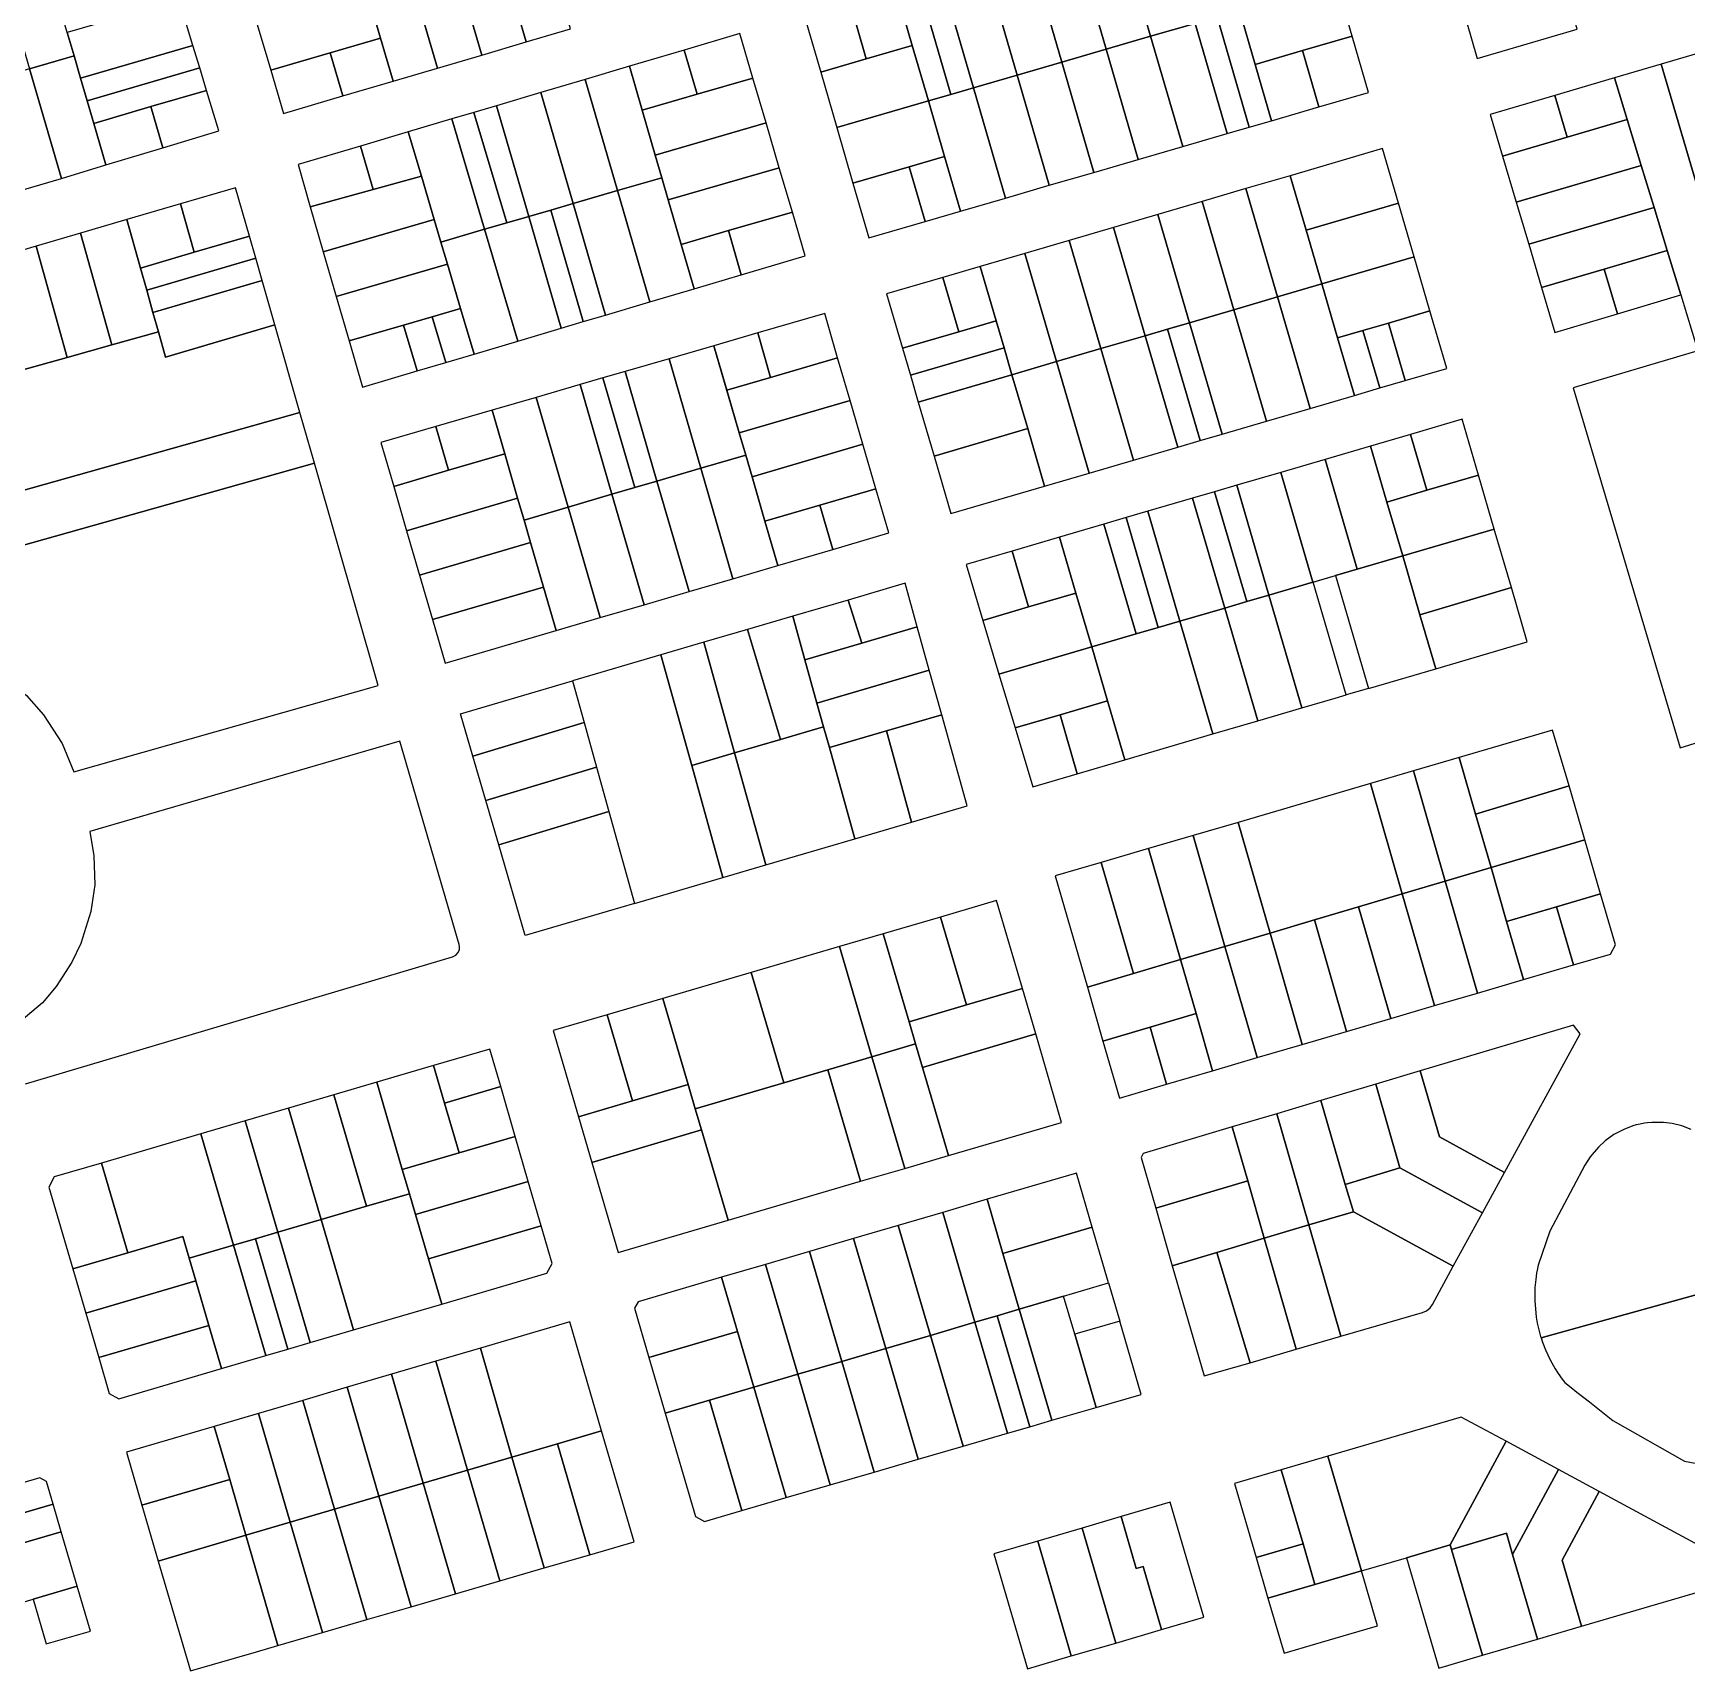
# Model space of a CAD drawing. Header units: metres. Extents: x 263639 to 269142, y 7370519 to 7372711.
# Drawn here: x 265420 to 265922, y 7370521 to 7371017 of the extents above; entities that cross this region are included whole.
import ezdxf

# ---------------------------------------------------------------- set-up
doc = ezdxf.new("R2010")
doc.units = ezdxf.units.M
doc.layers.add('LOTE', color=7, linetype='Continuous')

msp = doc.modelspace()

# ---------------------------------------------------------------- linework, layer by layer
at = {"layer": 'LOTE', "color": 7}
for points in [[(265583.26, 7371017.91), (265573.5, 7371051.22), (265566.78, 7371049.25), (265560.06, 7371047.28), (265569.83, 7371013.96), (265583.26, 7371017.91)], [(265749.22, 7371049.36), (265759.02, 7371015.67), (265772.47, 7371019.58), (265762.67, 7371053.27), (265749.22, 7371049.36)], [(265569.83, 7371013.96), (265560.06, 7371047.28), (265546.63, 7371043.34), (265556.4, 7371010.01), (265569.83, 7371013.96)], [(265735.78, 7371045.45), (265745.58, 7371011.76), (265759.02, 7371015.67), (265749.22, 7371049.36), (265735.78, 7371045.45)], [(265409.4, 7371039.78), (265419.32, 7371005.81), (265432.85, 7371009.76), (265430.79, 7371016.8), (265426.83, 7371030.38), (265422.92, 7371043.74), (265409.4, 7371039.78)], [(265556.4, 7371010.01), (265546.63, 7371043.34), (265539.91, 7371041.38), (265533.19, 7371039.41), (265542.97, 7371006.06), (265556.4, 7371010.01)], [(265708.82, 7371037.61), (265718.62, 7371003.92), (265732.14, 7371007.85), (265722.34, 7371041.54), (265708.82, 7371037.61)], [(265722.34, 7371041.54), (265732.14, 7371007.85), (265745.58, 7371011.76), (265735.78, 7371045.45), (265722.34, 7371041.54)], [(265938.14, 7370924.39), (266063.7, 7370961.42), (266039.27, 7371044.2), (265913.7, 7371007.23), (265938.14, 7370924.39)], [(265542.97, 7371006.06), (265533.19, 7371039.41), (265526.48, 7371037.44), (265519.76, 7371035.47), (265521.64, 7371029.05), (265525.71, 7371015.16), (265529.53, 7371002.11), (265542.97, 7371006.06)], [(265695.59, 7371033.76), (265705.39, 7371000.07), (265718.62, 7371003.92), (265708.82, 7371037.61), (265695.59, 7371033.76)], [(265681.9, 7371029.78), (265686.81, 7371012.89), (265691.7, 7370996.09), (265698.51, 7370998.07), (265688.71, 7371031.76), (265681.9, 7371029.78)], [(265688.71, 7371031.76), (265698.51, 7370998.07), (265705.39, 7371000.07), (265695.59, 7371033.76), (265688.71, 7371031.76)], [(265815.31, 7371032.03), (265785.91, 7371023.48), (265790.66, 7371007.16), (265805.06, 7371011.35), (265820.05, 7371015.71), (265815.31, 7371032.03)], [(265883.47, 7371034.31), (265853.19, 7371025.44), (265858, 7371009), (265888.3, 7371017.81), (265883.47, 7371034.31)], [(265464.69, 7371026.71), (265430.79, 7371016.8), (265432.85, 7371009.76), (265434.83, 7371002.98), (265468.88, 7371012.92), (265464.69, 7371026.71)], [(265492.42, 7371005.4), (265510.41, 7371010.67), (265525.71, 7371015.16), (265521.64, 7371029.05), (265488.35, 7371019.3), (265492.42, 7371005.4)], [(265667.95, 7371025.72), (265672.86, 7371008.83), (265686.81, 7371012.89), (265681.9, 7371029.78), (265667.95, 7371025.72)], [(265654.16, 7371021.71), (265659.07, 7371004.82), (265672.86, 7371008.83), (265667.95, 7371025.72), (265654.16, 7371021.71)], [(265788.89, 7370988.16), (265779.19, 7371021.53), (265772.47, 7371019.58), (265782.17, 7370986.21), (265788.89, 7370988.16)], [(265795.61, 7370990.11), (265790.66, 7371007.16), (265785.91, 7371023.48), (265779.19, 7371021.53), (265788.89, 7370988.16), (265795.61, 7370990.11)], [(265617.74, 7371011.52), (265621.63, 7370998.13), (265638.51, 7371003.04), (265634.54, 7371016.5), (265617.74, 7371011.52)], [(265782.17, 7370986.21), (265772.47, 7371019.58), (265759.02, 7371015.67), (265768.73, 7370982.3), (265782.17, 7370986.21)], [(265468.88, 7371012.92), (265434.83, 7371002.98), (265436.82, 7370996.17), (265470.94, 7371006.14), (265468.88, 7371012.92)], [(265529.53, 7371002.11), (265525.71, 7371015.16), (265510.41, 7371010.67), (265514.24, 7370997.61), (265529.53, 7371002.11)], [(265601.11, 7371006.59), (265604.98, 7370993.29), (265621.63, 7370998.13), (265617.74, 7371011.52), (265601.11, 7371006.59)], [(265663.96, 7370988.02), (265691.7, 7370996.09), (265686.81, 7371012.89), (265672.86, 7371008.83), (265659.07, 7371004.82), (265663.96, 7370988.02)], [(265755.28, 7370978.39), (265745.58, 7371011.76), (265732.14, 7371007.85), (265741.84, 7370974.48), (265755.28, 7370978.39)], [(265768.73, 7370982.3), (265759.02, 7371015.67), (265745.58, 7371011.76), (265755.28, 7370978.39), (265768.73, 7370982.3)], [(265810.02, 7370994.3), (265805.06, 7371011.35), (265790.66, 7371007.16), (265795.61, 7370990.11), (265810.02, 7370994.3)], [(265820.05, 7371015.71), (265805.06, 7371011.35), (265810.02, 7370994.3), (265825.01, 7370998.66), (265820.05, 7371015.71)], [(265429.01, 7370972.66), (265419.32, 7371005.81), (265406.23, 7371001.98), (265415.94, 7370968.73), (265429.01, 7370972.66)], [(265442.5, 7370976.72), (265438.82, 7370989.32), (265436.82, 7370996.17), (265434.83, 7371002.98), (265432.85, 7371009.76), (265419.32, 7371005.81), (265429.01, 7370972.66), (265442.5, 7370976.72)], [(265470.94, 7371006.14), (265436.82, 7370996.17), (265438.82, 7370989.32), (265456.15, 7370994.38), (265473.02, 7370999.31), (265470.94, 7371006.14)], [(265514.24, 7370997.61), (265510.41, 7371010.67), (265492.42, 7371005.4), (265496.26, 7370992.32), (265514.24, 7370997.61)], [(265587.69, 7371002.61), (265597.48, 7370968.93), (265610.92, 7370972.83), (265608.94, 7370979.67), (265604.98, 7370993.29), (265601.11, 7371006.59), (265587.69, 7371002.61)], [(265741.84, 7370974.48), (265732.14, 7371007.85), (265718.62, 7371003.92), (265728.32, 7370970.55), (265741.84, 7370974.48)], [(265899.6, 7371003.07), (265903.45, 7370990.45), (265907.68, 7370976.59), (265911.57, 7370963.83), (265915.55, 7370950.78), (265919.65, 7370937.36), (265924.8, 7370920.46), (265938.14, 7370924.39), (265913.7, 7371007.23), (265899.6, 7371003.07)], [(265574.26, 7370998.63), (265584.03, 7370965.02), (265597.48, 7370968.93), (265587.69, 7371002.61), (265574.26, 7370998.63)], [(265638.51, 7371003.04), (265621.63, 7370998.13), (265604.98, 7370993.29), (265608.94, 7370979.67), (265642.52, 7370989.43), (265638.51, 7371003.04)], [(265728.32, 7370970.55), (265718.62, 7371003.92), (265705.39, 7371000.07), (265715.1, 7370966.7), (265728.32, 7370970.55)], [(265899.6, 7371003.07), (265881.45, 7370997.73), (265885.21, 7370985.1), (265903.45, 7370990.45), (265899.6, 7371003.07)], [(265473.02, 7370999.31), (265456.15, 7370994.38), (265459.79, 7370981.92), (265476.75, 7370987.02), (265473.02, 7370999.31)], [(265560.84, 7370994.66), (265570.59, 7370961.11), (265577.31, 7370963.07), (265584.03, 7370965.02), (265574.26, 7370998.63), (265560.84, 7370994.66)], [(265668.84, 7370971.22), (265685.88, 7370976.17), (265696.59, 7370979.28), (265696.59, 7370979.28), (265691.7, 7370996.09), (265663.96, 7370988.02), (265668.84, 7370971.22)], [(265715.1, 7370966.7), (265705.39, 7371000.07), (265698.51, 7370998.07), (265691.7, 7370996.09), (265696.59, 7370979.28), (265701.4, 7370962.72), (265715.1, 7370966.7)], [(265885.21, 7370985.1), (265881.45, 7370997.73), (265861.88, 7370991.97), (265865.64, 7370979.35), (265885.21, 7370985.1)], [(265459.79, 7370981.92), (265456.15, 7370994.38), (265438.82, 7370989.32), (265442.5, 7370976.72), (265459.79, 7370981.92)], [(265547.28, 7370990.64), (265557.2, 7370957.22), (265563.92, 7370959.17), (265553.99, 7370992.62), (265547.28, 7370990.64)], [(265553.99, 7370992.62), (265563.92, 7370959.17), (265570.59, 7370961.11), (265560.84, 7370994.66), (265553.99, 7370992.62)], [(265519.59, 7370982.43), (265523.49, 7370969.31), (265538.08, 7370973.32), (265534.1, 7370986.73), (265519.59, 7370982.43)], [(265534.1, 7370986.73), (265538.08, 7370973.32), (265541.97, 7370960.21), (265544, 7370953.38), (265557.2, 7370957.22), (265547.28, 7370990.64), (265534.1, 7370986.73)], [(265642.52, 7370989.43), (265608.94, 7370979.67), (265610.92, 7370972.83), (265612.88, 7370966.11), (265646.51, 7370975.88), (265642.52, 7370989.43)], [(265903.45, 7370990.45), (265885.21, 7370985.1), (265865.64, 7370979.35), (265869.77, 7370965.47), (265907.68, 7370976.59), (265903.45, 7370990.45)], [(265500.71, 7370976.84), (265504.42, 7370964.06), (265523.49, 7370969.31), (265519.59, 7370982.43), (265500.71, 7370976.84)], [(265801.31, 7370973.47), (265806.13, 7370956.99), (265834.08, 7370965.16), (265829.25, 7370981.65), (265801.31, 7370973.47)], [(265646.51, 7370975.88), (265612.88, 7370966.11), (265616.78, 7370952.67), (265631.12, 7370956.84), (265650.47, 7370962.46), (265646.51, 7370975.88)], [(265690.69, 7370959.6), (265685.88, 7370976.17), (265668.84, 7370971.22), (265673.66, 7370954.65), (265690.69, 7370959.6)], [(265701.4, 7370962.72), (265696.59, 7370979.28), (265685.88, 7370976.17), (265690.69, 7370959.6), (265701.4, 7370962.72)], [(265907.68, 7370976.59), (265869.77, 7370965.47), (265873.57, 7370952.68), (265911.57, 7370963.83), (265907.68, 7370976.59)], [(265508.37, 7370950.44), (265541.97, 7370960.21), (265538.08, 7370973.32), (265523.49, 7370969.31), (265504.42, 7370964.06), (265508.37, 7370950.44)], [(265620.69, 7370939.23), (265616.78, 7370952.67), (265612.88, 7370966.11), (265610.92, 7370972.83), (265597.48, 7370968.93), (265607.27, 7370935.24), (265620.69, 7370939.23)], [(265787.87, 7370969.54), (265797.47, 7370936.74), (265810.91, 7370940.67), (265806.13, 7370956.99), (265801.31, 7370973.47), (265787.87, 7370969.54)], [(265465.13, 7370964.93), (265469.26, 7370950.28), (265485.98, 7370955.18), (265481.78, 7370969.81), (265465.13, 7370964.93)], [(265607.27, 7370935.24), (265597.48, 7370968.93), (265584.03, 7370965.02), (265593.85, 7370931.26), (265607.27, 7370935.24)], [(265774.67, 7370965.68), (265784.27, 7370932.88), (265797.47, 7370936.74), (265787.87, 7370969.54), (265774.67, 7370965.68)], [(265448.82, 7370960.15), (265452.95, 7370945.5), (265469.26, 7370950.28), (265465.13, 7370964.93), (265448.82, 7370960.15)], [(265580.43, 7370927.27), (265570.59, 7370961.11), (265563.92, 7370959.17), (265557.2, 7370957.22), (265567.25, 7370923.36), (265580.43, 7370927.27)], [(265587.14, 7370929.27), (265577.31, 7370963.07), (265570.59, 7370961.11), (265580.43, 7370927.27), (265587.14, 7370929.27)], [(265593.85, 7370931.26), (265584.03, 7370965.02), (265577.31, 7370963.07), (265587.14, 7370929.27), (265593.85, 7370931.26)], [(265650.47, 7370962.46), (265631.12, 7370956.84), (265635, 7370943.48), (265654.37, 7370949.23), (265650.47, 7370962.46)], [(265747.8, 7370957.82), (265757.4, 7370925.01), (265764.12, 7370926.98), (265770.83, 7370928.94), (265761.23, 7370961.75), (265747.8, 7370957.82)], [(265761.23, 7370961.75), (265770.83, 7370928.94), (265784.27, 7370932.88), (265774.67, 7370965.68), (265761.23, 7370961.75)], [(265834.08, 7370965.16), (265806.13, 7370956.99), (265810.91, 7370940.67), (265838.85, 7370948.85), (265834.08, 7370965.16)], [(265911.57, 7370963.83), (265873.57, 7370952.68), (265877.46, 7370939.61), (265896.48, 7370945.19), (265915.55, 7370950.78), (265911.57, 7370963.83)], [(265421.33, 7370952.1), (265430.81, 7370918.42), (265444.29, 7370922.22), (265434.76, 7370956.03), (265421.33, 7370952.1)], [(265434.76, 7370956.03), (265444.29, 7370922.22), (265458.39, 7370926.19), (265456.74, 7370932.02), (265454.85, 7370938.76), (265452.95, 7370945.5), (265448.82, 7370960.15), (265434.76, 7370956.03)], [(265512.31, 7370936.88), (265545.99, 7370946.67), (265544, 7370953.38), (265541.97, 7370960.21), (265508.37, 7370950.44), (265512.31, 7370936.88)], [(265567.25, 7370923.36), (265557.2, 7370957.22), (265544, 7370953.38), (265545.99, 7370946.67), (265549.97, 7370933.26), (265554.07, 7370919.45), (265567.25, 7370923.36)], [(265635, 7370943.48), (265631.12, 7370956.84), (265616.78, 7370952.67), (265620.69, 7370939.23), (265635, 7370943.48)], [(265734.36, 7370953.88), (265743.96, 7370921.08), (265757.4, 7370925.01), (265747.8, 7370957.82), (265734.36, 7370953.88)], [(265407.89, 7370948.16), (265417.34, 7370914.63), (265430.81, 7370918.42), (265421.33, 7370952.1), (265407.89, 7370948.16)], [(265485.98, 7370955.18), (265469.26, 7370950.28), (265452.95, 7370945.5), (265454.85, 7370938.76), (265487.91, 7370948.45), (265485.98, 7370955.18)], [(265720.93, 7370949.95), (265730.52, 7370917.15), (265743.96, 7370921.08), (265734.36, 7370953.88), (265720.93, 7370949.95)], [(265915.55, 7370950.78), (265896.48, 7370945.19), (265900.51, 7370931.64), (265919.65, 7370937.36), (265915.55, 7370950.78)], [(265487.91, 7370948.45), (265454.85, 7370938.76), (265456.74, 7370932.02), (265489.84, 7370941.72), (265487.91, 7370948.45)], [(265516.21, 7370923.44), (265532.69, 7370928.23), (265541.33, 7370930.74), (265549.97, 7370933.26), (265545.99, 7370946.67), (265512.31, 7370936.88), (265516.21, 7370923.44)], [(265696.07, 7370942.68), (265700.89, 7370926.19), (265712.24, 7370929.51), (265707.41, 7370946), (265696.07, 7370942.68)], [(265707.41, 7370946), (265712.24, 7370929.51), (265714.62, 7370921.35), (265717.01, 7370913.19), (265730.52, 7370917.15), (265720.93, 7370949.95), (265707.41, 7370946)], [(265838.85, 7370948.85), (265810.91, 7370940.67), (265815.68, 7370924.36), (265823.36, 7370926.6), (265831.04, 7370928.85), (265843.63, 7370932.53), (265838.85, 7370948.85)], [(265489.84, 7370941.72), (265456.74, 7370932.02), (265458.39, 7370926.19), (265460.54, 7370918.55), (265493.69, 7370928.26), (265489.84, 7370941.72)], [(265679.03, 7370937.69), (265683.85, 7370921.21), (265700.89, 7370926.19), (265696.07, 7370942.68), (265679.03, 7370937.69)], [(265820.79, 7370906.92), (265815.68, 7370924.36), (265810.91, 7370940.67), (265797.47, 7370936.74), (265807.35, 7370902.99), (265820.79, 7370906.92)], [(265896.48, 7370945.19), (265877.46, 7370939.61), (265881.52, 7370925.98), (265900.51, 7370931.64), (265896.48, 7370945.19)], [(265807.35, 7370902.99), (265797.47, 7370936.74), (265784.27, 7370932.88), (265794.15, 7370899.12), (265807.35, 7370902.99)], [(265545.44, 7370916.89), (265541.33, 7370930.74), (265532.69, 7370928.23), (265536.82, 7370914.33), (265545.44, 7370916.89)], [(265554.07, 7370919.45), (265549.97, 7370933.26), (265541.33, 7370930.74), (265545.44, 7370916.89), (265554.07, 7370919.45)], [(265660.27, 7370931.72), (265639.98, 7370925.83), (265643.89, 7370912.36), (265664.19, 7370918.31), (265660.27, 7370931.72)], [(265794.15, 7370899.12), (265784.27, 7370932.88), (265770.83, 7370928.94), (265780.71, 7370895.19), (265794.15, 7370899.12)], [(265843.63, 7370932.53), (265831.04, 7370928.85), (265836.14, 7370911.41), (265848.73, 7370915.1), (265843.63, 7370932.53)], [(265367, 7370863.95), (265501.29, 7370901.79), (265493.69, 7370928.26), (265460.54, 7370918.55), (265458.39, 7370926.19), (265444.29, 7370922.22), (265430.81, 7370918.42), (265417.34, 7370914.63), (265403.86, 7370910.83), (265390.07, 7370906.94), (265392.08, 7370899.81), (265359.08, 7370890.51), (265367, 7370863.95)], [(265536.82, 7370914.33), (265532.69, 7370928.23), (265516.21, 7370923.44), (265520.28, 7370909.42), (265536.82, 7370914.33)], [(265626.71, 7370921.97), (265630.63, 7370908.48), (265643.89, 7370912.36), (265639.98, 7370925.83), (265626.71, 7370921.97)], [(265686.24, 7370913.05), (265714.62, 7370921.35), (265712.24, 7370929.51), (265700.89, 7370926.19), (265683.85, 7370921.21), (265686.24, 7370913.05)], [(265773.99, 7370893.23), (265764.12, 7370926.98), (265757.4, 7370925.01), (265767.27, 7370891.26), (265773.99, 7370893.23)], [(265780.71, 7370895.19), (265770.83, 7370928.94), (265764.12, 7370926.98), (265773.99, 7370893.23), (265780.71, 7370895.19)], [(265828.46, 7370909.17), (265823.36, 7370926.6), (265815.68, 7370924.36), (265820.79, 7370906.92), (265828.46, 7370909.17)], [(265836.14, 7370911.41), (265831.04, 7370928.85), (265823.36, 7370926.6), (265828.46, 7370909.17), (265836.14, 7370911.41)], [(265613.12, 7370918.02), (265622.75, 7370884.88), (265636.34, 7370888.86), (265634.39, 7370895.55), (265626.71, 7370921.97), (265613.12, 7370918.02)], [(265688.63, 7370904.89), (265717.01, 7370913.19), (265714.62, 7370921.35), (265686.24, 7370913.05), (265688.63, 7370904.89)], [(265753.84, 7370887.33), (265743.96, 7370921.08), (265730.52, 7370917.15), (265740.4, 7370883.4), (265753.84, 7370887.33)], [(265767.27, 7370891.26), (265757.4, 7370925.01), (265743.96, 7370921.08), (265753.84, 7370887.33), (265767.27, 7370891.26)], [(265599.8, 7370914.15), (265609.44, 7370880.98), (265622.75, 7370884.88), (265613.12, 7370918.02), (265599.8, 7370914.15)], [(265664.19, 7370918.31), (265643.89, 7370912.36), (265630.63, 7370908.48), (265634.39, 7370895.55), (265667.98, 7370905.4), (265664.19, 7370918.31)], [(265740.4, 7370883.4), (265730.52, 7370917.15), (265717.01, 7370913.19), (265721.78, 7370896.88), (265726.89, 7370879.44), (265740.4, 7370883.4)], [(265924.8, 7370920.46), (265887.06, 7370909.2), (265919.49, 7370800.2), (265957.85, 7370812.14), (265924.8, 7370920.46)], [(265586.16, 7370910.18), (265595.81, 7370876.98), (265602.74, 7370879.01), (265593.09, 7370912.2), (265586.16, 7370910.18)], [(265593.09, 7370912.2), (265602.74, 7370879.01), (265609.44, 7370880.98), (265599.8, 7370914.15), (265593.09, 7370912.2)], [(265693.4, 7370888.57), (265721.78, 7370896.88), (265717.01, 7370913.19), (265688.63, 7370904.89), (265693.4, 7370888.57)], [(265559.5, 7370902.44), (265563.34, 7370889.23), (265567.24, 7370875.79), (265569.17, 7370869.17), (265582.51, 7370873.09), (265572.85, 7370906.32), (265559.5, 7370902.44)], [(265572.85, 7370906.32), (265582.51, 7370873.09), (265595.81, 7370876.98), (265586.16, 7370910.18), (265572.85, 7370906.32)], [(265371.58, 7370848.61), (265505.7, 7370886.41), (265501.29, 7370901.79), (265367, 7370863.95), (265371.58, 7370848.61)], [(265542.49, 7370897.49), (265546.34, 7370884.25), (265563.34, 7370889.23), (265559.5, 7370902.44), (265542.49, 7370897.49)], [(265667.98, 7370905.4), (265634.39, 7370895.55), (265636.34, 7370888.86), (265638.25, 7370882.26), (265671.87, 7370892.11), (265667.98, 7370905.4)], [(265525.83, 7370892.65), (265529.69, 7370879.37), (265546.34, 7370884.25), (265542.49, 7370897.49), (265525.83, 7370892.65)], [(265726.89, 7370879.44), (265721.78, 7370896.88), (265693.4, 7370888.57), (265698.51, 7370871.14), (265726.89, 7370879.44)], [(265837.76, 7370895.12), (265842.72, 7370878.18), (265858.37, 7370882.76), (265853.41, 7370899.7), (265837.76, 7370895.12)], [(265671.87, 7370892.11), (265638.25, 7370882.26), (265642.16, 7370868.82), (265658.81, 7370873.7), (265675.81, 7370878.68), (265671.87, 7370892.11)], [(265811.88, 7370887.55), (265821.61, 7370854.29), (265835.4, 7370858.32), (265830.63, 7370874.64), (265825.67, 7370891.58), (265811.88, 7370887.55)], [(265825.67, 7370891.58), (265830.63, 7370874.64), (265842.72, 7370878.18), (265837.76, 7370895.12), (265825.67, 7370891.58)], [(265505.7, 7370886.41), (265371.58, 7370848.61), (265376.62, 7370831.69), (265383.95, 7370831.62), (265390.99, 7370830.61), (265398.38, 7370828.53), (265405.75, 7370825.28), (265412.03, 7370821.4), (265418.45, 7370816.05), (265423.6, 7370810.14), (265429.21, 7370801.51), (265432.77, 7370792.89), (265525, 7370819.1), (265505.7, 7370886.41)], [(265533.59, 7370865.93), (265567.24, 7370875.79), (265563.34, 7370889.23), (265546.34, 7370884.25), (265529.69, 7370879.37), (265533.59, 7370865.93)], [(265646.06, 7370855.39), (265642.16, 7370868.82), (265638.25, 7370882.26), (265636.34, 7370888.86), (265622.75, 7370884.88), (265632.48, 7370851.41), (265646.06, 7370855.39)], [(265798.44, 7370883.61), (265808.18, 7370850.35), (265815.02, 7370852.36), (265821.61, 7370854.29), (265811.88, 7370887.55), (265798.44, 7370883.61)], [(265619.17, 7370847.51), (265609.44, 7370880.98), (265602.74, 7370879.01), (265595.81, 7370876.98), (265605.54, 7370843.52), (265619.17, 7370847.51)], [(265632.48, 7370851.41), (265622.75, 7370884.88), (265609.44, 7370880.98), (265619.17, 7370847.51), (265632.48, 7370851.41)], [(265785.13, 7370879.72), (265794.86, 7370846.46), (265808.18, 7370850.35), (265798.44, 7370883.61), (265785.13, 7370879.72)], [(265858.37, 7370882.76), (265842.72, 7370878.18), (265830.63, 7370874.64), (265835.4, 7370858.32), (265863.15, 7370866.44), (265858.37, 7370882.76)], [(265537.5, 7370852.49), (265571.15, 7370862.35), (265569.17, 7370869.17), (265567.24, 7370875.79), (265533.59, 7370865.93), (265537.5, 7370852.49)], [(265605.54, 7370843.52), (265595.81, 7370876.98), (265582.51, 7370873.09), (265592.24, 7370839.62), (265605.54, 7370843.52)], [(265675.81, 7370878.68), (265658.81, 7370873.7), (265662.71, 7370860.27), (265679.74, 7370865.26), (265675.81, 7370878.68)], [(265758.17, 7370871.82), (265767.9, 7370838.57), (265781.48, 7370842.54), (265771.74, 7370875.8), (265758.17, 7370871.82)], [(265771.74, 7370875.8), (265781.48, 7370842.54), (265788.15, 7370844.49), (265778.41, 7370877.75), (265771.74, 7370875.8)], [(265778.41, 7370877.75), (265788.15, 7370844.49), (265794.86, 7370846.46), (265785.13, 7370879.72), (265778.41, 7370877.75)], [(265592.24, 7370839.62), (265582.51, 7370873.09), (265569.17, 7370869.17), (265571.15, 7370862.35), (265575.06, 7370848.9), (265578.89, 7370835.71), (265592.24, 7370839.62)], [(265662.71, 7370860.27), (265658.81, 7370873.7), (265642.16, 7370868.82), (265646.06, 7370855.39), (265662.71, 7370860.27)], [(265751.58, 7370869.9), (265761.31, 7370836.64), (265767.9, 7370838.57), (265758.17, 7370871.82), (265751.58, 7370869.9)], [(265731.45, 7370864.01), (265736.41, 7370847.06), (265741.19, 7370830.75), (265754.59, 7370834.67), (265744.86, 7370867.93), (265731.45, 7370864.01)], [(265744.86, 7370867.93), (265754.59, 7370834.67), (265761.31, 7370836.64), (265751.58, 7370869.9), (265744.86, 7370867.93)], [(265863.15, 7370866.44), (265835.4, 7370858.32), (265840.63, 7370840.46), (265868.32, 7370848.78), (265863.15, 7370866.44)], [(265541.41, 7370839.04), (265575.06, 7370848.9), (265571.15, 7370862.35), (265537.5, 7370852.49), (265541.41, 7370839.04)], [(265717.06, 7370859.79), (265722.02, 7370842.85), (265736.41, 7370847.06), (265731.45, 7370864.01), (265717.06, 7370859.79)], [(265703.09, 7370855.7), (265708.17, 7370838.8), (265722.02, 7370842.85), (265717.06, 7370859.79), (265703.09, 7370855.7)], [(265845.4, 7370824.15), (265840.63, 7370840.46), (265835.4, 7370858.32), (265821.61, 7370854.29), (265815.02, 7370852.36), (265825.02, 7370818.18), (265845.4, 7370824.15)], [(265818.3, 7370816.22), (265808.3, 7370850.39), (265815.02, 7370852.36), (265825.02, 7370818.18), (265818.3, 7370816.22), (265818.3, 7370816.22)], [(265578.89, 7370835.71), (265575.06, 7370848.9), (265541.41, 7370839.04), (265545.24, 7370825.85), (265578.89, 7370835.71)], [(265667.34, 7370844.95), (265671.48, 7370831.93), (265688.32, 7370836.87), (265684.66, 7370850.03), (265667.34, 7370844.95)], [(265713.07, 7370822.51), (265741.19, 7370830.75), (265736.41, 7370847.06), (265722.02, 7370842.85), (265708.17, 7370838.8), (265713.07, 7370822.51)], [(265804.87, 7370812.28), (265794.86, 7370846.46), (265788.15, 7370844.49), (265781.48, 7370842.54), (265791.48, 7370808.37), (265804.87, 7370812.28)], [(265804.87, 7370812.28), (265804.87, 7370812.28), (265814.94, 7370815.23), (265818.3, 7370816.22), (265808.3, 7370850.39), (265808.18, 7370850.35), (265808.18, 7370850.35), (265808.18, 7370850.35), (265794.86, 7370846.46), (265794.86, 7370846.46), (265794.86, 7370846.46), (265804.87, 7370812.28)], [(265868.32, 7370848.78), (265840.63, 7370840.46), (265845.4, 7370824.15), (265873.15, 7370832.27), (265868.32, 7370848.78)], [(265650.62, 7370840.05), (265654.28, 7370826.89), (265671.48, 7370831.93), (265667.34, 7370844.95), (265650.62, 7370840.05)], [(265791.48, 7370808.37), (265781.48, 7370842.54), (265767.9, 7370838.57), (265777.9, 7370804.39), (265791.48, 7370808.37)], [(265623.68, 7370832.16), (265632.99, 7370798.66), (265646.92, 7370802.75), (265636.86, 7370836.02), (265623.68, 7370832.16)], [(265636.86, 7370836.02), (265646.92, 7370802.75), (265659.93, 7370806.56), (265657.94, 7370813.74), (265654.28, 7370826.89), (265650.62, 7370840.05), (265636.86, 7370836.02)], [(265688.32, 7370836.87), (265671.48, 7370831.93), (265654.28, 7370826.89), (265657.94, 7370813.74), (265691.97, 7370823.72), (265688.32, 7370836.87)], [(265777.9, 7370804.39), (265767.9, 7370838.57), (265761.31, 7370836.64), (265754.59, 7370834.67), (265741.19, 7370830.75), (265745.96, 7370814.43), (265751.19, 7370796.57), (265777.9, 7370804.39)], [(265610.66, 7370828.35), (265619.98, 7370794.85), (265632.99, 7370798.66), (265623.68, 7370832.16), (265610.66, 7370828.35)], [(265717.96, 7370806.23), (265731.57, 7370810.22), (265745.96, 7370814.43), (265741.19, 7370830.75), (265713.07, 7370822.51), (265717.96, 7370806.23)], [(265583.86, 7370820.49), (265587.37, 7370807.87), (265591.13, 7370794.38), (265594.88, 7370780.89), (265602.61, 7370753.08), (265629.41, 7370760.94), (265619.98, 7370794.85), (265610.66, 7370828.35), (265583.86, 7370820.49)], [(265549.89, 7370810.54), (265583.86, 7370820.49), (265587.37, 7370807.87), (265553.65, 7370797.71), (265549.89, 7370810.54)], [(265691.97, 7370823.72), (265657.94, 7370813.74), (265659.93, 7370806.56), (265661.69, 7370800.25), (265678.95, 7370805.31), (265695.73, 7370810.23), (265691.97, 7370823.72)], [(265751.19, 7370796.57), (265745.96, 7370814.43), (265731.57, 7370810.22), (265736.8, 7370792.36), (265751.19, 7370796.57)], [(265553.65, 7370797.71), (265587.37, 7370807.87), (265591.13, 7370794.38), (265557.58, 7370784.28), (265553.65, 7370797.71)], [(265669.36, 7370772.65), (265661.69, 7370800.25), (265659.93, 7370806.56), (265646.92, 7370802.75), (265632.99, 7370798.66), (265642.42, 7370764.76), (265669.36, 7370772.65)], [(265695.73, 7370810.23), (265678.95, 7370805.31), (265686.62, 7370777.72), (265703.4, 7370782.63), (265695.73, 7370810.23)], [(265736.8, 7370792.36), (265731.57, 7370810.22), (265717.96, 7370806.23), (265723.31, 7370788.41), (265736.8, 7370792.36)], [(265852.54, 7370797.26), (265857.48, 7370780.15), (265885.78, 7370788.64), (265880.82, 7370805.55), (265852.54, 7370797.26)], [(265686.62, 7370777.72), (265678.95, 7370805.31), (265661.69, 7370800.25), (265669.36, 7370772.65), (265686.62, 7370777.72)], [(265642.42, 7370764.76), (265632.99, 7370798.66), (265619.98, 7370794.85), (265629.41, 7370760.94), (265642.42, 7370764.76)], [(265838.62, 7370793.18), (265848.26, 7370759.8), (265862.17, 7370763.92), (265857.48, 7370780.15), (265852.54, 7370797.26), (265838.62, 7370793.18)], [(265557.58, 7370784.28), (265591.13, 7370794.38), (265594.88, 7370780.89), (265561.52, 7370770.84), (265557.58, 7370784.28)], [(265825.63, 7370789.38), (265835.28, 7370755.96), (265848.26, 7370759.8), (265838.62, 7370793.18), (265825.63, 7370789.38)], [(265785.52, 7370777.63), (265795.21, 7370744.09), (265808.63, 7370748.06), (265822.05, 7370752.04), (265835.28, 7370755.96), (265825.63, 7370789.38), (265785.52, 7370777.63)], [(265885.78, 7370788.64), (265857.48, 7370780.15), (265862.17, 7370763.92), (265890.56, 7370772.33), (265885.78, 7370788.64)], [(265561.52, 7370770.84), (265594.88, 7370780.89), (265602.61, 7370753.08), (265569.56, 7370743.39), (265561.52, 7370770.84)], [(265771.86, 7370773.62), (265781.55, 7370740.04), (265795.21, 7370744.09), (265785.52, 7370777.63), (265771.86, 7370773.62)], [(265758.37, 7370769.67), (265768.08, 7370736.06), (265781.55, 7370740.04), (265771.86, 7370773.62), (265758.37, 7370769.67)], [(265890.56, 7370772.33), (265862.17, 7370763.92), (265866.88, 7370747.59), (265882, 7370752.06), (265895.34, 7370756.01), (265890.56, 7370772.33)], [(265730.12, 7370761.39), (265739.85, 7370727.69), (265753.79, 7370731.82), (265744.07, 7370765.48), (265730.12, 7370761.39)], [(265744.07, 7370765.48), (265753.79, 7370731.82), (265768.08, 7370736.06), (265758.37, 7370769.67), (265744.07, 7370765.48)], [(265871.96, 7370730.01), (265866.88, 7370747.59), (265862.17, 7370763.92), (265848.26, 7370759.8), (265858.04, 7370725.93), (265871.96, 7370730.01)], [(265845.05, 7370722.13), (265835.28, 7370755.96), (265822.05, 7370752.04), (265831.81, 7370718.25), (265845.05, 7370722.13)], [(265858.04, 7370725.93), (265848.26, 7370759.8), (265835.28, 7370755.96), (265845.05, 7370722.13), (265858.04, 7370725.93)], [(265895.34, 7370756.01), (265882, 7370752.06), (265887.09, 7370734.44), (265898.36, 7370737.75), (265899.88, 7370740.52), (265895.34, 7370756.01)], [(265695.37, 7370748.96), (265703.22, 7370722.33), (265720.16, 7370727.33), (265712.36, 7370753.94), (265695.37, 7370748.96)], [(265831.81, 7370718.25), (265822.05, 7370752.04), (265808.63, 7370748.06), (265818.37, 7370714.31), (265831.81, 7370718.25)], [(265887.09, 7370734.44), (265882, 7370752.06), (265866.88, 7370747.59), (265871.96, 7370730.01), (265887.09, 7370734.44)], [(265677.95, 7370743.86), (265685.82, 7370717.2), (265703.22, 7370722.33), (265695.37, 7370748.96), (265677.95, 7370743.86)], [(265818.37, 7370714.31), (265808.63, 7370748.06), (265795.21, 7370744.09), (265804.94, 7370710.37), (265818.37, 7370714.31)], [(265664.72, 7370739.98), (265674.55, 7370706.64), (265687.78, 7370710.54), (265685.82, 7370717.2), (265677.95, 7370743.86), (265664.72, 7370739.98)], [(265804.94, 7370710.37), (265795.21, 7370744.09), (265781.55, 7370740.04), (265791.27, 7370706.37), (265804.94, 7370710.37)], [(265638, 7370732.15), (265647.85, 7370698.77), (265661.2, 7370702.7), (265674.55, 7370706.64), (265664.72, 7370739.98), (265638, 7370732.15)], [(265744.56, 7370711.36), (265758.89, 7370715.6), (265772.79, 7370719.72), (265768.08, 7370736.06), (265753.79, 7370731.82), (265739.85, 7370727.69), (265744.56, 7370711.36)], [(265791.27, 7370706.37), (265781.55, 7370740.04), (265768.08, 7370736.06), (265772.79, 7370719.72), (265777.79, 7370702.42), (265791.27, 7370706.37)], [(265611.2, 7370724.3), (265618.88, 7370698.26), (265621.06, 7370690.87), (265647.85, 7370698.77), (265638, 7370732.15), (265611.2, 7370724.3)], [(265720.16, 7370727.33), (265703.22, 7370722.33), (265685.82, 7370717.2), (265687.78, 7370710.54), (265689.88, 7370703.41), (265724.2, 7370713.53), (265720.16, 7370727.33)], [(265594.41, 7370719.38), (265602.09, 7370693.31), (265618.88, 7370698.26), (265611.2, 7370724.3), (265594.41, 7370719.38)], [(265578.01, 7370714.57), (265585.66, 7370688.46), (265602.09, 7370693.31), (265594.41, 7370719.38), (265578.01, 7370714.57)], [(265763.87, 7370698.34), (265758.89, 7370715.6), (265744.56, 7370711.36), (265749.54, 7370694.14), (265763.87, 7370698.34)], [(265763.87, 7370698.34), (265777.79, 7370702.42), (265772.79, 7370719.72), (265758.89, 7370715.6), (265763.87, 7370698.34)], [(265887.15, 7370716.25), (265840.72, 7370702.39), (265846.5, 7370682.38), (265866.23, 7370671.6), (265889.17, 7370713.62), (265887.15, 7370716.25)], [(265697.75, 7370676.72), (265689.88, 7370703.41), (265687.78, 7370710.54), (265674.55, 7370706.64), (265684.52, 7370672.84), (265697.75, 7370676.72)], [(265724.2, 7370713.53), (265689.88, 7370703.41), (265697.75, 7370676.72), (265732.05, 7370686.77), (265724.2, 7370713.53)], [(265541.78, 7370703.96), (265545.1, 7370692.62), (265562.11, 7370697.6), (265558.82, 7370708.95), (265541.78, 7370703.96)], [(265684.52, 7370672.84), (265674.55, 7370706.64), (265661.2, 7370702.7), (265671.16, 7370668.93), (265684.52, 7370672.84)], [(265524.57, 7370698.91), (265532.3, 7370672.51), (265549.52, 7370677.56), (265545.1, 7370692.62), (265541.78, 7370703.96), (265524.57, 7370698.91)], [(265671.16, 7370668.93), (265661.2, 7370702.7), (265647.85, 7370698.77), (265621.06, 7370690.87), (265622.95, 7370684.46), (265631, 7370657.16), (265671.16, 7370668.93)], [(265866.23, 7370671.6), (265846.5, 7370682.38), (265840.72, 7370702.39), (265827.22, 7370698.36), (265834.55, 7370672.95), (265859.52, 7370659.32), (265866.23, 7370671.6)], [(265511.56, 7370695.1), (265521.45, 7370661.35), (265534.46, 7370665.16), (265532.3, 7370672.51), (265524.57, 7370698.91), (265511.56, 7370695.1)], [(265562.11, 7370697.6), (265545.1, 7370692.62), (265549.52, 7370677.56), (265566.49, 7370682.53), (265562.11, 7370697.6)], [(265589.71, 7370674.66), (265622.95, 7370684.46), (265621.06, 7370690.87), (265618.88, 7370698.26), (265602.09, 7370693.31), (265585.66, 7370688.46), (265589.71, 7370674.66)], [(265810.63, 7370693.41), (265817.97, 7370667.98), (265834.55, 7370672.95), (265827.22, 7370698.36), (265810.63, 7370693.41)], [(265484.69, 7370687.23), (265494.58, 7370653.48), (265507.72, 7370657.33), (265497.83, 7370691.08), (265484.69, 7370687.23)], [(265497.83, 7370691.08), (265507.72, 7370657.33), (265521.45, 7370661.35), (265511.56, 7370695.1), (265497.83, 7370691.08)], [(265797.21, 7370689.4), (265806.94, 7370655.73), (265820.51, 7370659.66), (265817.97, 7370667.98), (265810.63, 7370693.41), (265797.21, 7370689.4)], [(265471.26, 7370683.29), (265481.14, 7370649.54), (265487.86, 7370651.51), (265494.58, 7370653.48), (265484.69, 7370687.23), (265471.26, 7370683.29)], [(265760.56, 7370660.74), (265788.43, 7370669.09), (265783.73, 7370685.38), (265756.71, 7370677.31), (265756.12, 7370676.1), (265760.56, 7370660.74)], [(265783.73, 7370685.38), (265788.43, 7370669.09), (265793.45, 7370651.69), (265806.94, 7370655.73), (265797.21, 7370689.4), (265783.73, 7370685.38)], [(265441.13, 7370674.46), (265449.1, 7370647.27), (265465.79, 7370652.16), (265467.71, 7370645.61), (265481.14, 7370649.54), (265471.26, 7370683.29), (265441.13, 7370674.46)], [(265566.49, 7370682.53), (265549.52, 7370677.56), (265532.3, 7370672.51), (265534.46, 7370665.16), (265536.3, 7370658.89), (265570.46, 7370668.9), (265566.49, 7370682.53)], [(265631, 7370657.16), (265622.95, 7370684.46), (265589.71, 7370674.66), (265597.69, 7370647.4), (265631, 7370657.16)], [(265426.87, 7370670.29), (265425.17, 7370667.17), (265432.43, 7370642.39), (265449.1, 7370647.27), (265441.13, 7370674.46), (265426.87, 7370670.29)], [(265709.45, 7370663.46), (265714.26, 7370647.07), (265741.35, 7370655.02), (265736.54, 7370671.41), (265709.45, 7370663.46)], [(265859.52, 7370659.32), (265834.55, 7370672.95), (265817.97, 7370667.98), (265820.51, 7370659.66), (265850.71, 7370643.18), (265859.52, 7370659.32)], [(265544.25, 7370631.74), (265540.23, 7370645.44), (265536.3, 7370658.89), (265534.46, 7370665.16), (265521.45, 7370661.35), (265507.72, 7370657.33), (265517.52, 7370623.9), (265544.25, 7370631.74)], [(265570.46, 7370668.9), (265536.3, 7370658.89), (265540.23, 7370645.44), (265574.37, 7370655.44), (265570.46, 7370668.9)], [(265765.58, 7370643.34), (265779.05, 7370647.37), (265793.45, 7370651.69), (265788.43, 7370669.09), (265760.56, 7370660.74), (265765.58, 7370643.34)], [(265696.02, 7370659.51), (265705.8, 7370626.22), (265712.51, 7370628.2), (265719.23, 7370630.17), (265714.26, 7370647.07), (265709.45, 7370663.46), (265696.02, 7370659.51)], [(265517.52, 7370623.9), (265507.72, 7370657.33), (265494.58, 7370653.48), (265504.38, 7370620.05), (265517.52, 7370623.9)], [(265574.37, 7370655.44), (265540.23, 7370645.44), (265544.25, 7370631.74), (265576.11, 7370641.07), (265577.7, 7370643.98), (265574.37, 7370655.44)], [(265669.01, 7370651.58), (265678.79, 7370618.29), (265692.33, 7370622.27), (265682.56, 7370655.56), (265669.01, 7370651.58)], [(265682.56, 7370655.56), (265692.33, 7370622.27), (265705.8, 7370626.22), (265696.02, 7370659.51), (265682.56, 7370655.56)], [(265816.68, 7370621.99), (265806.94, 7370655.73), (265793.45, 7370651.69), (265803.16, 7370618.06), (265816.68, 7370621.99)], [(265850.71, 7370643.18), (265820.51, 7370659.66), (265806.94, 7370655.73), (265816.68, 7370621.99), (265841.39, 7370629.18), (265842.63, 7370629.73), (265843.71, 7370630.63), (265844.39, 7370631.58), (265850.71, 7370643.18)], [(265436.37, 7370628.95), (265469.73, 7370638.73), (265467.71, 7370645.61), (265465.79, 7370652.16), (265449.1, 7370647.27), (265432.43, 7370642.39), (265436.37, 7370628.95)], [(265497.66, 7370618.08), (265487.86, 7370651.51), (265481.14, 7370649.54), (265490.94, 7370616.12), (265497.66, 7370618.08)], [(265504.38, 7370620.05), (265494.58, 7370653.48), (265487.86, 7370651.51), (265497.66, 7370618.08), (265504.38, 7370620.05)], [(265655.67, 7370647.66), (265665.45, 7370614.37), (265678.79, 7370618.29), (265669.01, 7370651.58), (265655.67, 7370647.66)], [(265741.35, 7370655.02), (265714.26, 7370647.07), (265719.23, 7370630.17), (265732.66, 7370634.11), (265746.3, 7370638.12), (265741.35, 7370655.02)], [(265803.16, 7370618.06), (265793.45, 7370651.69), (265779.05, 7370647.37), (265789.15, 7370613.99), (265803.16, 7370618.06)], [(265490.94, 7370616.12), (265481.14, 7370649.54), (265467.71, 7370645.61), (265469.73, 7370638.73), (265473.66, 7370625.29), (265477.51, 7370612.18), (265490.94, 7370616.12)], [(265642.34, 7370643.74), (265652.11, 7370610.46), (265665.45, 7370614.37), (265655.67, 7370647.66), (265642.34, 7370643.74)], [(265789.15, 7370613.99), (265779.05, 7370647.37), (265765.58, 7370643.34), (265775.21, 7370609.99), (265789.15, 7370613.99)], [(265629.04, 7370639.84), (265633.85, 7370623.45), (265638.82, 7370606.55), (265652.11, 7370610.46), (265642.34, 7370643.74), (265629.04, 7370639.84)], [(265440.31, 7370615.52), (265473.66, 7370625.29), (265469.73, 7370638.73), (265436.37, 7370628.95), (265440.31, 7370615.52)], [(265602.65, 7370630.47), (265607.02, 7370615.57), (265633.85, 7370623.45), (265629.04, 7370639.84), (265603.71, 7370632.4), (265602.65, 7370630.47)], [(265746.3, 7370638.12), (265749.67, 7370626.61), (265736.04, 7370622.6), (265732.66, 7370634.11), (265746.3, 7370638.12)], [(265729.11, 7370596.53), (265719.23, 7370630.17), (265712.51, 7370628.2), (265722.39, 7370594.58), (265729.11, 7370596.53)], [(265742.55, 7370600.44), (265736.04, 7370622.6), (265732.66, 7370634.11), (265719.23, 7370630.17), (265729.11, 7370596.53), (265742.55, 7370600.44)], [(265477.51, 7370612.18), (265473.66, 7370625.29), (265440.31, 7370615.52), (265443.5, 7370604.64), (265446.39, 7370603.06), (265477.51, 7370612.18)], [(265555.94, 7370618.37), (265565.52, 7370585.39), (265565.52, 7370585.39), (265579.34, 7370589.45), (265592.69, 7370593.37), (265583.03, 7370626.32), (265555.94, 7370618.37)], [(265715.67, 7370592.62), (265705.8, 7370626.22), (265692.33, 7370622.27), (265702.19, 7370588.7), (265715.67, 7370592.62)], [(265722.39, 7370594.58), (265712.51, 7370628.2), (265705.8, 7370626.22), (265715.67, 7370592.62), (265722.39, 7370594.58)], [(265749.67, 7370626.61), (265736.04, 7370622.6), (265742.55, 7370600.44), (265756.18, 7370604.4), (265749.67, 7370626.61)], [(265611.97, 7370598.67), (265625.39, 7370602.61), (265638.82, 7370606.55), (265633.85, 7370623.45), (265633.85, 7370623.45), (265607.02, 7370615.57), (265611.97, 7370598.67)], [(265702.19, 7370588.7), (265692.33, 7370622.27), (265678.79, 7370618.29), (265688.64, 7370584.76), (265702.19, 7370588.7)], [(265542.5, 7370614.42), (265552.09, 7370581.45), (265565.52, 7370585.39), (265555.94, 7370618.37), (265542.5, 7370614.42)], [(265688.64, 7370584.76), (265678.79, 7370618.29), (265665.45, 7370614.37), (265675.29, 7370580.88), (265688.64, 7370584.76)], [(265515.64, 7370606.53), (265525.23, 7370573.56), (265538.66, 7370577.5), (265529.07, 7370610.48), (265515.64, 7370606.53)], [(265529.07, 7370610.48), (265538.66, 7370577.5), (265552.09, 7370581.45), (265542.5, 7370614.42), (265529.07, 7370610.48)], [(265661.94, 7370577), (265652.11, 7370610.46), (265638.82, 7370606.55), (265648.63, 7370573.13), (265661.94, 7370577)], [(265675.29, 7370580.88), (265665.45, 7370614.37), (265652.11, 7370610.46), (265661.94, 7370577), (265675.29, 7370580.88)], [(265502.2, 7370602.58), (265511.79, 7370569.61), (265525.23, 7370573.56), (265515.64, 7370606.53), (265502.2, 7370602.58)], [(265648.63, 7370573.13), (265638.82, 7370606.55), (265625.39, 7370602.61), (265635.19, 7370569.22), (265648.63, 7370573.13)], [(265488.77, 7370598.64), (265498.36, 7370565.66), (265511.79, 7370569.61), (265502.2, 7370602.58), (265488.77, 7370598.64)], [(265635.19, 7370569.22), (265625.39, 7370602.61), (265611.97, 7370598.67), (265621.13, 7370567.41), (265623.85, 7370565.92), (265635.19, 7370569.22)], [(265475.34, 7370594.69), (265480.01, 7370578.63), (265484.93, 7370561.72), (265498.36, 7370565.66), (265488.77, 7370598.64), (265475.34, 7370594.69)], [(265836.51, 7370554.92), (265849.82, 7370558.81), (265866.71, 7370590.17), (265853.08, 7370597.51), (265812.72, 7370585.7), (265822.9, 7370550.93), (265836.51, 7370554.92)], [(265448.7, 7370586.87), (265453.41, 7370570.81), (265480.01, 7370578.63), (265475.34, 7370594.69), (265448.7, 7370586.87)], [(265592.69, 7370593.37), (265579.34, 7370589.45), (265589.12, 7370555.83), (265602.54, 7370559.73), (265592.69, 7370593.37)], [(265866.82, 7370562.31), (265868.7, 7370555.9), (265882.55, 7370581.64), (265866.71, 7370590.17), (265849.82, 7370558.81), (265850.22, 7370557.45), (265866.82, 7370562.31)], [(265575.29, 7370551.81), (265565.52, 7370585.39), (265552.09, 7370581.45), (265561.85, 7370547.9), (265575.29, 7370551.81)], [(265589.12, 7370555.83), (265579.34, 7370589.45), (265565.52, 7370585.39), (265575.29, 7370551.81), (265589.12, 7370555.83)], [(265798.61, 7370581.57), (265805.19, 7370559.09), (265808.79, 7370546.8), (265822.9, 7370550.93), (265812.72, 7370585.7), (265798.61, 7370581.57)], [(265561.85, 7370547.9), (265552.09, 7370581.45), (265538.66, 7370577.5), (265548.4, 7370543.99), (265561.85, 7370547.9)], [(265784.41, 7370577.42), (265790.99, 7370554.94), (265805.19, 7370559.09), (265798.61, 7370581.57), (265784.41, 7370577.42)], [(265889.54, 7370534.16), (265883.68, 7370554.2), (265894.88, 7370575), (265882.55, 7370581.64), (265868.7, 7370555.9), (265876.2, 7370530.26), (265889.54, 7370534.16)], [(265424.52, 7370578.04), (265422.46, 7370579.16), (265397.25, 7370571.76), (265399.72, 7370563.34), (265426.53, 7370571.19), (265424.52, 7370578.04)], [(265458.36, 7370553.92), (265484.93, 7370561.72), (265480.01, 7370578.63), (265453.41, 7370570.81), (265458.36, 7370553.92)], [(265548.4, 7370543.99), (265538.66, 7370577.5), (265525.23, 7370573.56), (265534.96, 7370540.08), (265548.4, 7370543.99)], [(265939.94, 7370548.91), (265940.41, 7370550.48), (265894.88, 7370575), (265883.68, 7370554.2), (265889.54, 7370534.16), (265939.94, 7370548.91)], [(265426.53, 7370571.19), (265399.72, 7370563.34), (265402.18, 7370554.96), (265428.98, 7370562.81), (265426.53, 7370571.19)], [(265534.96, 7370540.08), (265525.23, 7370573.56), (265511.79, 7370569.61), (265521.52, 7370536.17), (265534.96, 7370540.08)], [(265754.66, 7370551.69), (265756.74, 7370552.3), (265762.34, 7370533.16), (265775.1, 7370536.89), (265764.91, 7370571.71), (265750.07, 7370567.37), (265754.66, 7370551.69)], [(265508.07, 7370532.26), (265498.36, 7370565.66), (265484.93, 7370561.72), (265494.63, 7370528.35), (265508.07, 7370532.26)], [(265521.52, 7370536.17), (265511.79, 7370569.61), (265498.36, 7370565.66), (265508.07, 7370532.26), (265521.52, 7370536.17)], [(265748.43, 7370529.09), (265762.34, 7370533.16), (265756.74, 7370552.3), (265754.66, 7370551.69), (265750.07, 7370567.37), (265738.24, 7370563.91), (265748.43, 7370529.09)], [(265428.98, 7370562.81), (265402.18, 7370554.96), (265407.02, 7370538.43), (265420.46, 7370542.37), (265433.82, 7370546.29), (265428.98, 7370562.81)], [(265458.36, 7370553.92), (265468.11, 7370520.64), (265488.09, 7370526.45), (265494.63, 7370528.35), (265484.93, 7370561.72), (265458.36, 7370553.92)], [(265721.75, 7370521.28), (265734.99, 7370525.16), (265724.8, 7370559.97), (265711.56, 7370556.1), (265721.75, 7370521.28)], [(265734.99, 7370525.16), (265748.43, 7370529.09), (265738.24, 7370563.91), (265724.8, 7370559.97), (265734.99, 7370525.16)], [(265876.2, 7370530.26), (265868.7, 7370555.9), (265866.82, 7370562.31), (265850.22, 7370557.45), (265859.6, 7370525.4), (265876.2, 7370530.26)], [(265790.99, 7370554.94), (265794.58, 7370542.65), (265808.79, 7370546.8), (265805.19, 7370559.09), (265790.99, 7370554.94)], [(265846.29, 7370521.5), (265859.6, 7370525.4), (265850.22, 7370557.45), (265849.82, 7370558.81), (265836.51, 7370554.92), (265846.29, 7370521.5)], [(265799.44, 7370526.04), (265809.04, 7370528.84), (265819.12, 7370531.79), (265827.76, 7370534.32), (265822.9, 7370550.93), (265808.79, 7370546.8), (265794.58, 7370542.65), (265799.44, 7370526.04)], [(265433.82, 7370546.29), (265420.46, 7370542.37), (265424.43, 7370528.81), (265437.8, 7370532.72), (265433.82, 7370546.29)]]:
    msp.add_lwpolyline(points, close=True, dxfattribs=at)
for points in [[(265418.12, 7370698.43), (265547.52, 7370736.89), (265547.52, 7370736.89), (265548.53, 7370737.41), (265549.23, 7370738.22), (265549.58, 7370739.07), (265549.66, 7370739.92), (265549.54, 7370740.61), (265531.5, 7370802.17), (265531.5, 7370802.17), (265437.58, 7370774.83), (265438.84, 7370767.46), (265439.15, 7370758.74), (265437.93, 7370750.62), (265434.88, 7370740.93), (265434.88, 7370740.93), (265432.17, 7370735.3), (265427.4, 7370727.95), (265423.31, 7370722.99), (265416.26, 7370716.97)], [(265922.82, 7370684.63), (265919.93, 7370685.72), (265917.07, 7370686.41), (265914.41, 7370686.75), (265910.88, 7370686.76), (265909.59, 7370686.64), (265908.65, 7370686.51), (265907.3, 7370686.25), (265906.16, 7370685.98), (265905.07, 7370685.67), (265902.37, 7370684.65), (265899.38, 7370683.06), (265896.78, 7370681.22), (265894.67, 7370679.3), (265892.19, 7370676.35), (265890.6, 7370673.82), (265879.99, 7370653.78), (265876.48, 7370643.54), (265876.15, 7370642.01), (265875.97, 7370641.07), (265875.69, 7370639.14), (265875.46, 7370636.79), (265875.39, 7370632.71), (265875.83, 7370627.8), (265876.15, 7370625.99), (265876.62, 7370623.9), (265877.17, 7370621.92), (265877.3, 7370621.5), (265944.59, 7370640.21)], [(265944.59, 7370640.21), (265877.3, 7370621.5), (265877.3, 7370621.5), (265877.71, 7370620.25), (265878.65, 7370617.83), (265880.03, 7370614.89), (265881.61, 7370612.14), (265882.53, 7370610.72), (265883.73, 7370609.04), (265884.55, 7370607.99), (265886.45, 7370606.48), (265888.19, 7370605.1), (265891.95, 7370602.12), (265899.1, 7370596.44), (265920.82, 7370584.19), (265925.62, 7370583.29)]]:
    msp.add_lwpolyline(points, dxfattribs=at)

doc.saveas('drawing.dxf')
